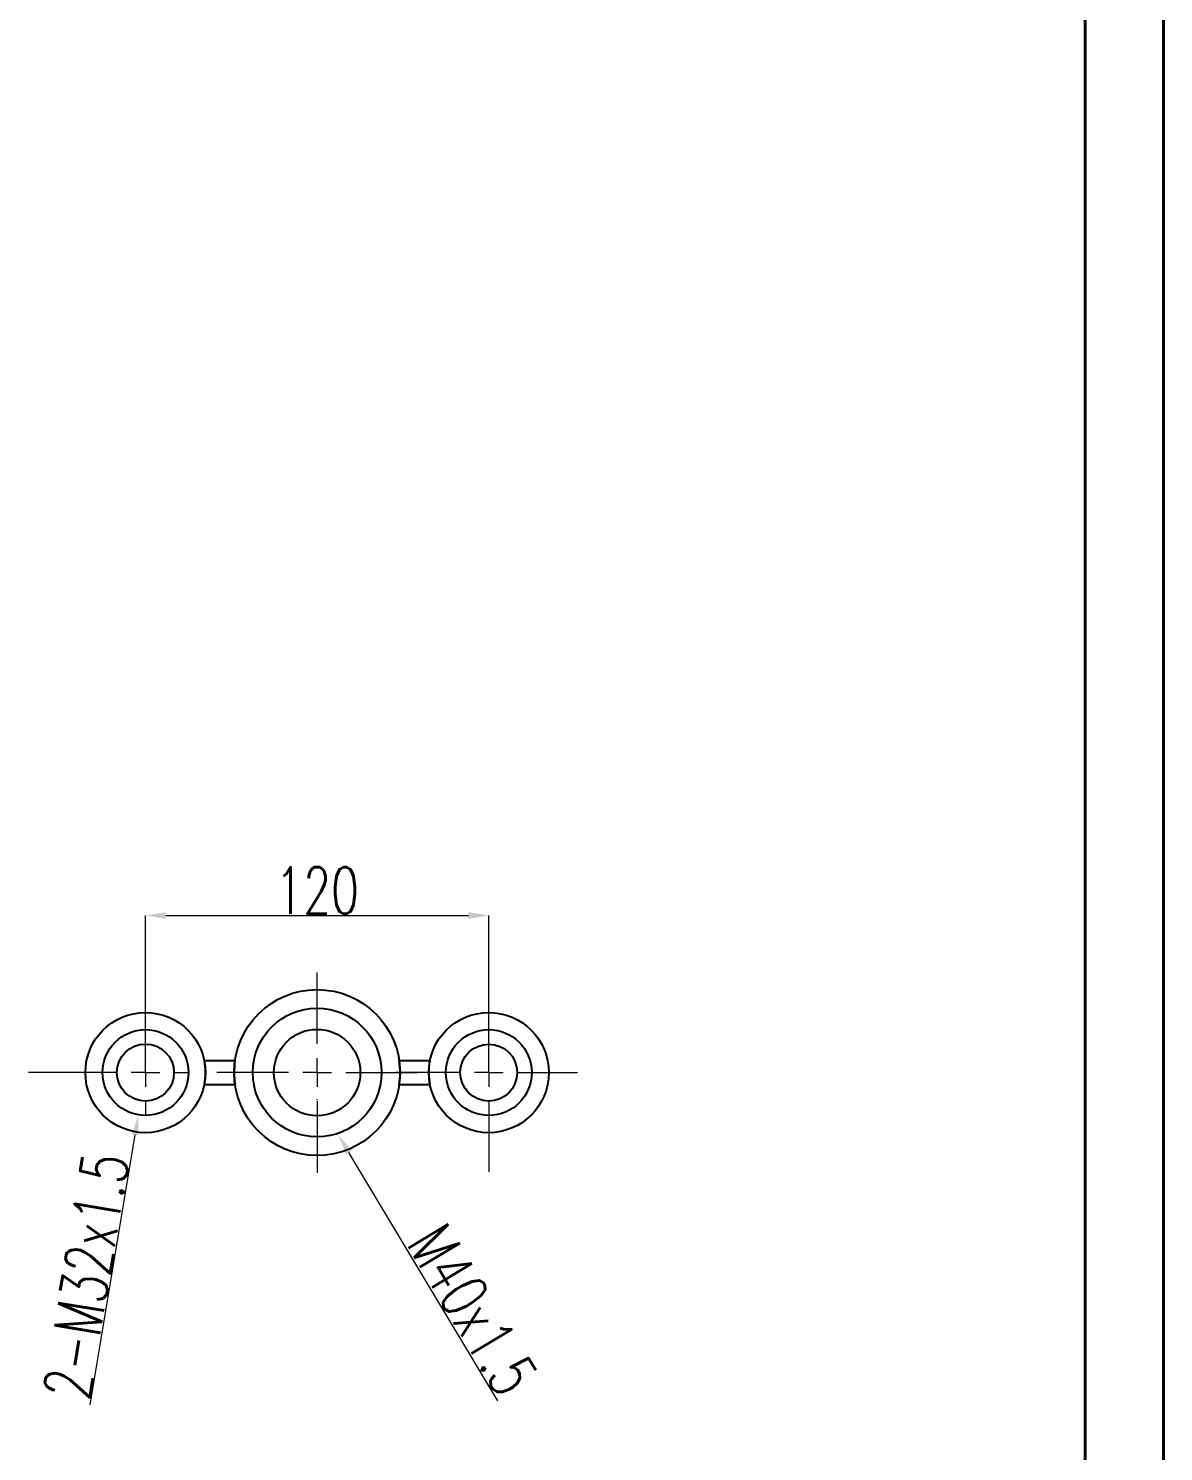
# Model space of a CAD drawing. Header units: millimetres. Extents: x 7861 to 11104, y 3791 to 6084.
# Drawn here: x 10546 to 11104, y 4686 to 5385 of the extents above; entities that cross this region are included whole.
import ezdxf

# ---------------------------------------------------------------- set-up
doc = ezdxf.new("R2010")
doc.units = ezdxf.units.MM
doc.linetypes.add('CENTER2', pattern=[28.575, 19.05, -3.175, 3.175, -3.175])
for name, color, linetype, lineweight in [('AM_BOR', 7, 'Continuous', 50), ('FORMAT', 7, 'Continuous', 18), ('中心线', 1, 'CENTER2', 13), ('标注', 3, 'Continuous', 13), ('粗实线', 7, 'Continuous', 40)]:
    doc.layers.add(name, color=color, linetype=linetype, lineweight=lineweight)
doc.styles.add('SLDTEXTSTYLE1', font='txt.shx', dxfattribs={"width": 0.7, "bigfont": 'gbcbig.shx'})
doc.dimstyles.new('SLDDIMSTYLE12', dxfattribs={"dimtxt": 12, "dimasz": 10, "dimexe": 0, "dimexo": 0.0625, "dimgap": 0.875, "dimtad": 1, "dimdec": 1, "dimlfac": 1.8, "dimrnd": 1e-09, "dimzin": 12, "dimdsep": 46, "dimtxsty": 'SLDTEXTSTYLE1', "dimcen": 0.09, "dimdle": 8.16, "dimclrd": 3, "dimclre": 3, "dimadec": 0, "dimazin": 3, "dimtfac": 1, "dimtdec": 1, "dimtofl": 0, "dimtmove": 0, "dimatfit": 3, "dimfxl": 0, "dimfrac": 2, "dimtolj": 1, "dimlwd": 5, "dimlwe": 5, "dimarcsym": 0})
doc.dimstyles.new('SLDDIMSTYLE12$0', dxfattribs={"dimtxt": 12, "dimasz": 10, "dimexe": 0, "dimexo": 0.0625, "dimgap": 0.875, "dimtad": 1, "dimdec": 1, "dimlfac": 1.8, "dimrnd": 1e-09, "dimzin": 12, "dimdsep": 46, "dimtxsty": 'SLDTEXTSTYLE1', "dimcen": 0.09, "dimdle": 8.16, "dimclrd": 3, "dimclre": 3, "dimadec": 0, "dimazin": 3, "dimtfac": 1, "dimtdec": 1, "dimtofl": 0, "dimtmove": 0, "dimatfit": 3, "dimfxl": 0, "dimfrac": 2, "dimtolj": 1, "dimlwd": 5, "dimlwe": 5, "dimarcsym": 0})

# ---------------------------------------------------------------- blocks, each defined once
blk = doc.blocks.new('rA3')
at = {"layer": '粗实线'}
for p, q in [((753.384, 124.26), (753.384, 421.26)), ((748.384, 129.26), (748.384, 416.26))]:
    blk.add_line(p, q, dxfattribs=at)
blk = doc.blocks.new('SW_CENTERMARKSYMBOL_14')
at = {"layer": 'FORMAT', "color": 0}
for p, q in [((0, 2), (0, 7)), ((0, 0), (0, 1)), ((-2, 0), (-7, 0)), ((0, 0), (-1, 0)), ((0, 0), (0, -1)), ((0, 0), (1, 0)), ((2, 0), (7, 0)), ((0, -2), (0, -7))]:
    blk.add_line(p, q, dxfattribs=at)
blk = doc.blocks.new('SW_CENTERMARKSYMBOL_15')
at = {"layer": 'FORMAT', "color": 0}
for p, q in [((0, 2), (0, 5.001)), ((0, 0), (0, 1)), ((-2, 0), (-6.488, 0)), ((0, 0), (-1, 0)), ((0, 0), (0, -1)), ((0, 0), (1, 0)), ((2, 0), (6.2, 0)), ((0, -2), (0, -6.938))]:
    blk.add_line(p, q, dxfattribs=at)
blk = doc.blocks.new('SW_CENTERMARKSYMBOL_16')
at = {"layer": 'FORMAT', "color": 0}
for p, q in [((0, 2), (0, 3)), ((0, 0), (0, 1)), ((-2, 0), (-8.181, 0)), ((0, 0), (-1, 0)), ((0, 0), (0, -1)), ((0, 0), (1, 0)), ((2, 0), (3, 0)), ((0, -2), (0, -3))]:
    blk.add_line(p, q, dxfattribs=at)
blk = doc.blocks.new('*D112')
at = {"layer": 'Defpoints', "color": 0, "transparency": 16777216}
for p in [(10772.17, 4949.01), (10603.42, 4871.84), (10772.17, 4871.84)]:
    blk.add_point(p, dxfattribs=at)
at = {"layer": '标注', "color": 3, "lineweight": 5, "transparency": 16777216}
blk.add_line((10603.42, 4871.9), (10603.42, 4949.01), dxfattribs=at)
at = {"layer": '标注', "color": 3, "linetype": 'Continuous', "lineweight": 5, "transparency": 16777216}
for p, q in [((10613.42, 4949.01), (10762.17, 4949.01)), ((10772.17, 4871.9), (10772.17, 4949.01))]:
    blk.add_line(p, q, dxfattribs=at)
at = {"layer": '标注', "color": 3, "transparency": 16777216}
for points in [[(10613.42, 4950.68), (10613.42, 4947.34), (10603.42, 4949.01)], [(10762.17, 4950.68), (10762.17, 4947.34), (10772.17, 4949.01)]]:
    blk.add_solid(points, dxfattribs=at)
at = {"layer": '标注', "color": 0, "transparency": 16777216, "insert": (10687.79, 4961.31), "char_height": 10, "attachment_point": 5, "style": 'SLDTEXTSTYLE1'}
blk.add_mtext('\\A1;{\\H2.28571x;120}', dxfattribs=at)
blk = doc.blocks.new('*D89')
at = {"layer": 'Defpoints', "color": 0, "transparency": 16777216}
for p in [(10603.42, 4871.84), (10599.96, 4851.03)]:
    blk.add_point(p, dxfattribs=at)
at = {"layer": '标注', "color": 3, "lineweight": 5, "transparency": 16777216}
for p, q in [((10603.33, 4871.84), (10603.51, 4871.84)), ((10603.42, 4871.75), (10603.42, 4871.93))]:
    blk.add_line(p, q, dxfattribs=at)
at = {"layer": '标注', "color": 3, "linetype": 'Continuous', "lineweight": 5, "transparency": 16777216}
blk.add_line((10576.29, 4708.57), (10598.32, 4841.17), dxfattribs=at)
at = {"layer": '标注', "color": 3, "transparency": 16777216}
blk.add_solid([(10596.68, 4841.44), (10599.97, 4840.9), (10599.96, 4851.03)], dxfattribs=at)
at = {"layer": '标注', "color": 0, "transparency": 16777216, "insert": (10574.35, 4771.95), "char_height": 10, "attachment_point": 5, "rotation": 80.56533, "style": 'SLDTEXTSTYLE1'}
blk.add_mtext('\\A1;{\\H2.28571x;2-M32x1.5}', dxfattribs=at)
blk = doc.blocks.new('*D90')
at = {"layer": 'Defpoints', "color": 0, "transparency": 16777216}
for p in [(10687.79, 4858.63), (10698.29, 4841.15)]:
    blk.add_point(p, dxfattribs=at)
at = {"layer": '标注', "color": 3, "lineweight": 5, "transparency": 16777216}
for p, q in [((10687.7, 4858.63), (10687.88, 4858.63)), ((10687.79, 4858.54), (10687.79, 4858.72))]:
    blk.add_line(p, q, dxfattribs=at)
at = {"layer": '标注', "color": 3, "linetype": 'Continuous', "lineweight": 5, "transparency": 16777216}
blk.add_line((10776.69, 4710.51), (10703.43, 4832.57), dxfattribs=at)
at = {"layer": '标注', "color": 3, "transparency": 16777216}
blk.add_solid([(10704.86, 4833.43), (10702, 4831.71), (10698.29, 4841.15)], dxfattribs=at)
at = {"layer": '标注', "color": 0, "transparency": 16777216, "insert": (10764.14, 4755.32), "char_height": 10, "attachment_point": 5, "rotation": 300.97017, "style": 'SLDTEXTSTYLE1'}
blk.add_mtext('\\A1;{\\H2.28571x;M40x1.5}', dxfattribs=at)

msp = doc.modelspace()

# ---------------------------------------------------------------- linework, layer by layer
at = {"layer": '粗实线', "color": 7, "linetype": 'ByBlock', "lineweight": 25}
for p, q in [((10647.415, 4877.552), (10632.393, 4877.552)), ((10743.195, 4877.552), (10728.174, 4877.552)), ((10632.357, 4865.952), (10647.44, 4865.952)), ((10728.148, 4865.952), (10743.231, 4865.952))]:
    msp.add_line(p, q, dxfattribs=at)
for centre, radius in [((10687.794, 4871.842), 40.781), ((10687.794, 4871.842), 31.641), ((10603.419, 4871.842), 29.531), ((10772.169, 4871.842), 29.531), ((10603.419, 4871.842), 21.094), ((10687.794, 4871.842), 21.24), ((10772.169, 4871.842), 21.094), ((10603.419, 4871.842), 14.024), ((10772.169, 4871.842), 13.988)]:
    msp.add_circle(centre, radius, dxfattribs=at)
for centre, radius, start, end in [((10603.419, 4871.842), 29.531, 348.495378, 11.148359), ((10687.794, 4871.842), 40.781, 171.95145, 188.304107), ((10687.794, 4871.842), 40.781, 351.695893, 8.04855), ((10772.169, 4871.842), 29.531, 168.851641, 191.504622)]:
    msp.add_arc(centre, radius, start, end, dxfattribs=at)

# ---------------------------------------------------------------- block references
at = {"layer": 'AM_BOR', "xscale": 7.720839843750002, "yscale": 7.720839843750002, "zscale": 7.720839843750002}
msp.add_blockref('rA3', (5287.098, 2831.593), dxfattribs=at)
at = {"layer": '中心线', "linetype": 'ByBlock', "xscale": 7.03125, "yscale": 7.03125, "zscale": 7.03125}
for name, p in [('SW_CENTERMARKSYMBOL_14', (10687.794, 4871.842)), ('SW_CENTERMARKSYMBOL_15', (10772.169, 4871.842)), ('SW_CENTERMARKSYMBOL_16', (10603.419, 4871.842))]:
    msp.add_blockref(name, p, dxfattribs=at)

# ---------------------------------------------------------------- dimensions: what is measured, and where the dimension line sits
at = {"layer": '标注'}
dim = msp.add_linear_dim(base=(10772.169, 4949.01), p1=(10603.419, 4871.842), p2=(10772.169, 4871.842), text='{\\H2.28571x;120}', dimstyle='SLDDIMSTYLE12$0', override={"dimtxt": 10, "dimtdec": 3, "dimtzin": 0}, dxfattribs=at)
dim.commit()
dim.dimension.update_dxf_attribs({"geometry": '*D112', "text_midpoint": (10687.794, 4961.314)})
dim = msp.add_radius_dim(center=(10603.419, 4871.842), mpoint=(10599.961, 4851.034), text='{\\H2.28571x;2-M32x1.5}', dimstyle='SLDDIMSTYLE12', override={"dimtxt": 10, "dimtdec": 3, "dimtzin": 0}, dxfattribs=at)
dim.commit()
dim.dimension.update_dxf_attribs({"geometry": '*D89', "text_midpoint": (10574.348, 4771.954)})
dim = msp.add_radius_dim(center=(10687.794, 4858.629), mpoint=(10698.287, 4841.146), text='{\\H2.28571x;M40x1.5}', dimstyle='SLDDIMSTYLE12', override={"dimtxt": 10, "dimtdec": 3, "dimtzin": 0}, dxfattribs=at)
dim.commit()
dim.dimension.update_dxf_attribs({"geometry": '*D90', "text_midpoint": (10753.595, 4748.988), "dimtype": 164})

doc.saveas('drawing.dxf')
